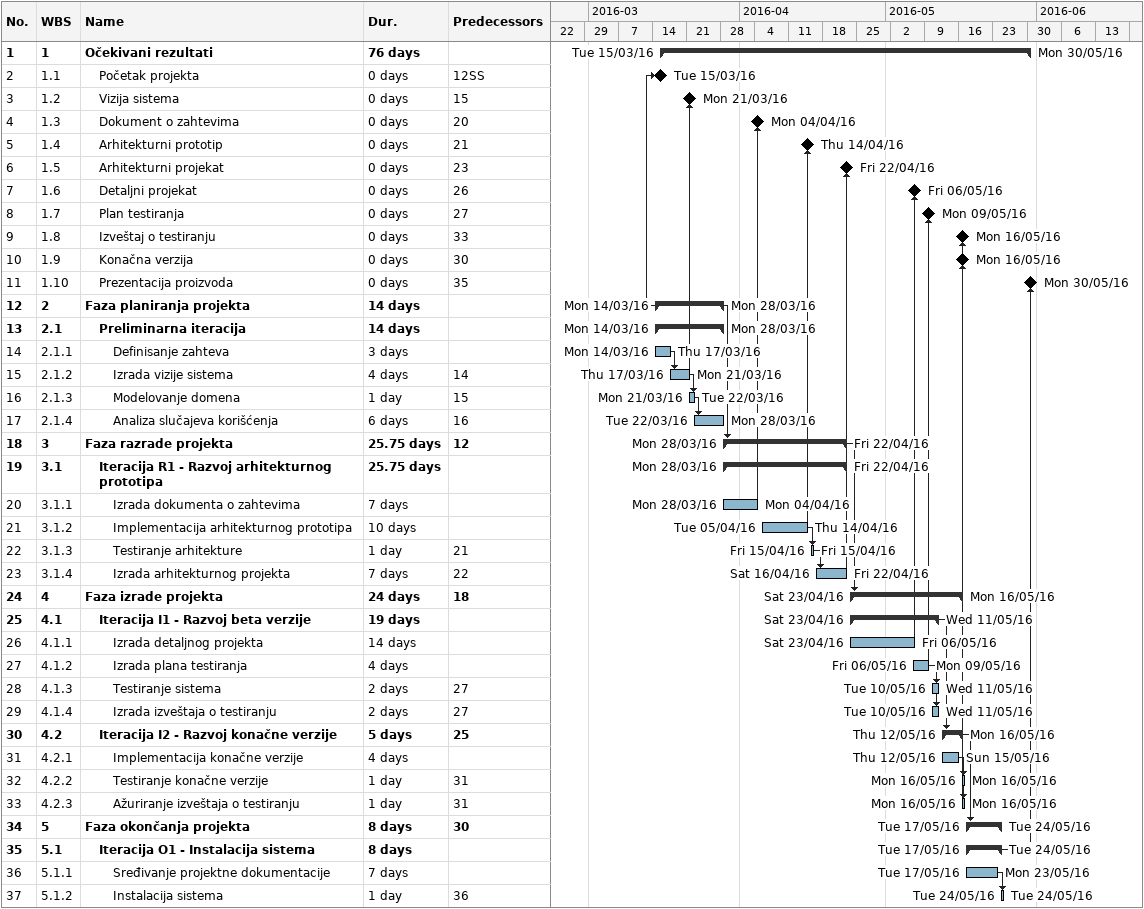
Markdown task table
| ID | WBS | Task | Duration | Start | Finish | Predecessors |
|---|---|---|---|---|---|---|
| 1 | 1 | **Očekivani rezultati** | 76d | 2016-03-15 | 2016-05-30 |  |
| 2 | 1.1 | Početak projekta | 0d | 2016-03-15 | 2016-03-15 | 12SS |
| 3 | 1.2 | Vizija sistema | 0d | 2016-03-21 | 2016-03-21 | 15 |
| 4 | 1.3 | Dokument o zahtevima | 0d | 2016-04-04 | 2016-04-04 | 20 |
| 5 | 1.4 | Arhitekturni prototip | 0d | 2016-04-14 | 2016-04-14 | 21 |
| 6 | 1.5 | Arhitekturni projekat | 0d | 2016-04-22 | 2016-04-22 | 23 |
| 7 | 1.6 | Detaljni projekat | 0d | 2016-05-06 | 2016-05-06 | 26 |
| 8 | 1.7 | Plan testiranja | 0d | 2016-05-09 | 2016-05-09 | 27 |
| 9 | 1.8 | Izveštaj o testiranju | 0d | 2016-05-16 | 2016-05-16 | 33 |
| 10 | 1.9 | Konačna verzija | 0d | 2016-05-16 | 2016-05-16 | 30 |
| 11 | 1.10 | Prezentacija proizvoda | 0d | 2016-05-30 | 2016-05-30 | 35 |
| 12 | 2 | **Faza planiranja projekta** | 14d | 2016-03-14 | 2016-03-28 |  |
| 13 | 2.1 | **Preliminarna iteracija** | 14d | 2016-03-14 | 2016-03-28 |  |
| 14 | 2.1.1 | Definisanje zahteva | 3d | 2016-03-14 | 2016-03-17 |  |
| 15 | 2.1.2 | Izrada vizije sistema | 4d | 2016-03-17 | 2016-03-21 | 14 |
| 16 | 2.1.3 | Modelovanje domena | 1d | 2016-03-21 | 2016-03-22 | 15 |
| 17 | 2.1.4 | Analiza slučajeva korišćenja | 6d | 2016-03-22 | 2016-03-28 | 16 |
| 18 | 3 | **Faza razrade projekta** | 25.75d | 2016-03-28 | 2016-04-22 | 12 |
| 19 | 3.1 | **Iteracija R1 - Razvoj arhitekturnog prototipa** | 25.75d | 2016-03-28 | 2016-04-22 |  |
| 20 | 3.1.1 | Izrada dokumenta o zahtevima | 7d | 2016-03-28 | 2016-04-04 |  |
| 21 | 3.1.2 | Implementacija arhitekturnog prototipa | 10d | 2016-04-05 | 2016-04-14 |  |
| 22 | 3.1.3 | Testiranje arhitekture | 1d | 2016-04-15 | 2016-04-15 | 21 |
| 23 | 3.1.4 | Izrada arhitekturnog projekta | 7d | 2016-04-16 | 2016-04-22 | 22 |
| 24 | 4 | **Faza izrade projekta** | 24d | 2016-04-23 | 2016-05-16 | 18 |
| 25 | 4.1 | **Iteracija I1 - Razvoj beta verzije** | 19d | 2016-04-23 | 2016-05-11 |  |
| 26 | 4.1.1 | Izrada detaljnog projekta | 14d | 2016-04-23 | 2016-05-06 |  |
| 27 | 4.1.2 | Izrada plana testiranja | 4d | 2016-05-06 | 2016-05-09 |  |
| 28 | 4.1.3 | Testiranje sistema | 2d | 2016-05-10 | 2016-05-11 | 27 |
| 29 | 4.1.4 | Izrada izveštaja o testiranju | 2d | 2016-05-10 | 2016-05-11 | 27 |
| 30 | 4.2 | **Iteracija I2 - Razvoj konačne verzije** | 5d | 2016-05-12 | 2016-05-16 | 25 |
| 31 | 4.2.1 | Implementacija konačne verzije | 4d | 2016-05-12 | 2016-05-15 |  |
| 32 | 4.2.2 | Testiranje konačne verzije | 1d | 2016-05-16 | 2016-05-16 | 31 |
| 33 | 4.2.3 | Ažuriranje izveštaja o testiranju | 1d | 2016-05-16 | 2016-05-16 | 31 |
| 34 | 5 | **Faza okončanja projekta** | 8d | 2016-05-17 | 2016-05-24 | 30 |
| 35 | 5.1 | **Iteracija O1 - Instalacija sistema** | 8d | 2016-05-17 | 2016-05-24 |  |
| 36 | 5.1.1 | Sređivanje projektne dokumentacije | 7d | 2016-05-17 | 2016-05-23 |  |
| 37 | 5.1.2 | Instalacija sistema | 1d | 2016-05-24 | 2016-05-24 | 36 |
